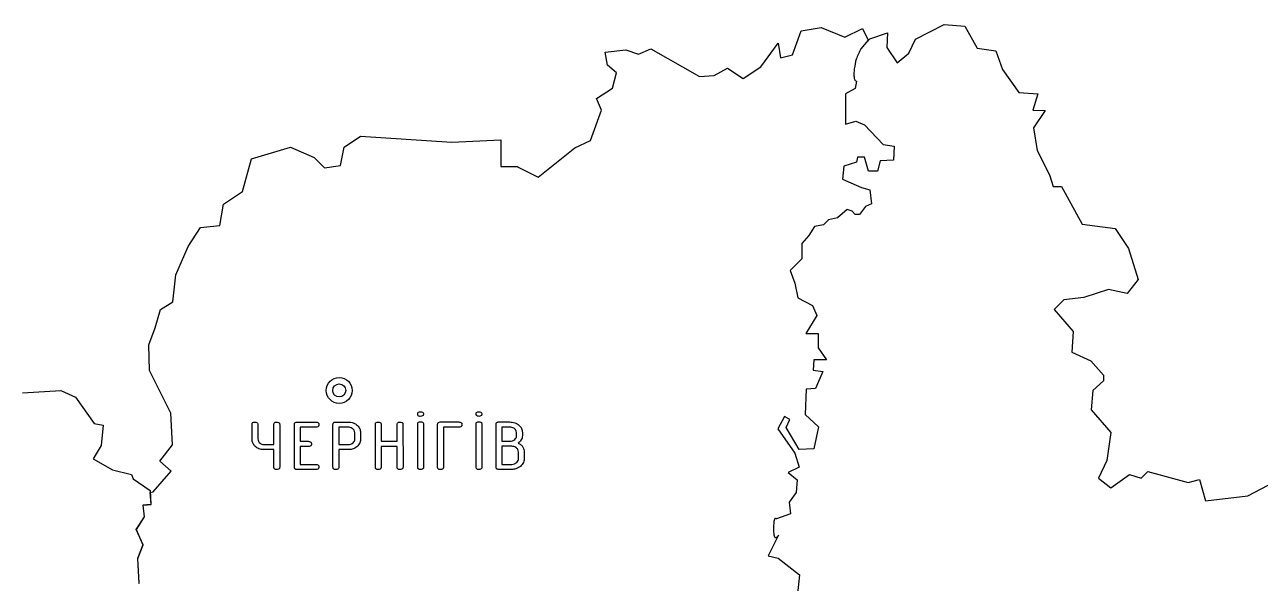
# Model space of a CAD drawing. Header units: millimetres. Extents: x 13 to 580, y 5 to 382.
# Drawn here: x 265.7 to 408.8, y 317.4 to 382.1 of the extents above; entities that cross this region are included whole.
import ezdxf

# ---------------------------------------------------------------- set-up
doc = ezdxf.new("R2010")
doc.units = ezdxf.units.MM

msp = doc.modelspace()

# ---------------------------------------------------------------- linework, layer by layer
at = {"color": 7, "linetype": 'Continuous', "lineweight": 25}
for p, q in [((368.84, 380.4), (372.18, 382.09)), ((372.18, 382.09), (374.58, 381.92)), ((354.6, 378.6), (355.63, 381.39)), ((355.63, 381.39), (357.94, 381.75)), ((357.94, 381.75), (360.66, 380.65)), ((360.66, 380.65), (362.71, 381.66)), ((362.71, 381.66), (363.39, 380.3)), ((363.55, 380.46), (365.6, 381.14)), ((365.6, 381.14), (365.53, 379.45)), ((374.58, 381.92), (376.01, 379.36)), ((332.92, 378.92), (335.32, 379.18)), ((335.32, 379.18), (336.78, 378.66)), ((336.78, 378.66), (338.21, 379.28)), ((338.21, 379.28), (343.86, 376.1)), ((350.93, 377.21), (352.97, 379.96)), ((352.97, 379.96), (353.23, 378.24)), ((362.54, 379.29), (363.55, 380.46)), ((363.39, 380.3), (362.54, 379.29)), ((365.53, 379.45), (366.73, 377.67)), ((368.09, 378.77), (368.84, 380.4)), ((376.01, 379.36), (378.15, 379.04)), ((333.18, 377.39), (332.92, 378.92)), ((353.23, 378.24), (354.6, 378.6)), ((366.73, 377.67), (368.09, 378.77)), ((378.15, 379.04), (378.93, 376.9)), ((334.22, 376.51), (333.18, 377.39)), ((333.77, 374.73), (334.22, 376.51)), ((345.55, 376.2), (347.1, 377.04)), ((347.1, 377.04), (348.89, 375.84)), ((348.89, 375.84), (350.93, 377.21)), ((378.93, 376.9), (380.82, 374.24)), ((343.86, 376.1), (345.55, 376.2)), ((362.03, 375.53), (361.87, 374.68)), ((331.92, 373.53), (333.77, 374.73)), ((332.5, 372.17), (331.92, 373.53)), ((361.87, 374.68), (360.76, 374.06)), ((360.76, 374.06), (360.77, 370.56)), ((380.82, 374.24), (383.02, 374.08)), ((383.02, 374.08), (382.44, 372.19)), ((331.24, 368.66), (332.5, 372.17)), ((382.44, 372.19), (383.87, 372.13)), ((383.87, 372.13), (382.51, 370.15)), ((360.77, 370.56), (361.93, 370.92)), ((361.93, 370.92), (362.97, 370.5)), ((302.72, 367.9), (304.6, 369.16)), ((304.6, 369.16), (315.18, 368.49)), ((362.97, 370.5), (365.12, 368.19)), ((382.51, 370.15), (382.93, 367.52)), ((291.98, 366.53), (296.49, 367.89)), ((296.49, 367.89), (299.22, 366.7)), ((302.3, 365.76), (302.72, 367.9)), ((315.18, 368.49), (320.83, 368.75)), ((320.83, 368.75), (320.83, 365.67)), ((325.18, 364.41), (329.42, 367.82)), ((329.42, 367.82), (331.24, 368.66)), ((365.12, 368.19), (366.38, 368)), ((366.38, 368), (366.29, 366.38)), ((290.94, 362.76), (291.98, 366.53)), ((299.22, 366.7), (300.42, 365.5)), ((362.13, 366.73), (362.03, 366.15)), ((362.97, 366.73), (362.13, 366.73)), ((363.4, 365.11), (362.97, 366.73)), ((364.76, 366.31), (364.44, 365.11)), ((366.29, 366.38), (364.76, 366.31)), ((382.93, 367.52), (384.39, 364.7)), ((300.42, 365.5), (302.3, 365.76)), ((320.83, 365.67), (322.77, 365.67)), ((322.77, 365.67), (322.77, 365.61)), ((322.77, 365.61), (325.18, 364.41)), ((360.57, 365.69), (360.41, 364.17)), ((362.03, 366.15), (360.57, 365.69)), ((364.44, 365.11), (363.4, 365.11)), ((360.41, 364.17), (361.35, 363.75)), ((361.35, 363.75), (362.62, 363.23)), ((384.39, 364.7), (384.81, 363.34)), ((288.74, 361.3), (290.94, 362.76)), ((362.62, 363.23), (363.56, 362.97)), ((363.56, 362.97), (363.76, 361.35)), ((384.81, 363.34), (385.75, 363.34)), ((385.75, 363.34), (388.16, 358.99)), ((288.32, 358.84), (288.74, 361.3)), ((360.93, 360.66), (359.83, 359.72)), ((361.52, 360.5), (360.93, 360.66)), ((363.08, 361.02), (362.39, 360.08)), ((363.76, 361.35), (363.08, 361.02)), ((358.79, 359.46), (358.21, 358.88)), ((359.83, 359.72), (358.79, 359.46)), ((361.88, 360.08), (361.52, 360.5)), ((362.39, 360.08), (361.88, 360.08)), ((284.65, 356.37), (286.08, 358.58)), ((286.08, 358.58), (288.32, 358.84)), ((356.49, 357.68), (355.71, 356.73)), ((357.17, 358.71), (356.49, 357.68)), ((358.21, 358.88), (357.17, 358.71)), ((388.16, 358.99), (391.99, 358.48)), ((391.99, 358.48), (393.51, 356.17)), ((283.23, 353.12), (284.65, 356.37)), ((355.71, 356.73), (355.71, 354.95)), ((355.71, 354.95), (354.35, 353.59)), ((393.51, 356.17), (394.65, 352.57)), ((354.35, 353.59), (354.87, 352.13)), ((282.87, 349.98), (283.23, 353.12)), ((354.87, 352.13), (355.23, 350.44)), ((394.65, 352.57), (393.35, 350.95)), ((391.21, 351.4), (388.33, 350.46)), ((393.35, 350.95), (391.21, 351.4)), ((280.83, 346.96), (281.45, 349.1)), ((281.45, 349.1), (282.87, 349.98)), ((355.23, 350.44), (356.92, 349.56)), ((356.92, 349.56), (357.44, 348.4)), ((386.02, 350.2), (384.92, 349.09)), ((384.92, 349.09), (387.13, 346.53)), ((388.33, 350.46), (386.02, 350.2)), ((357.44, 348.4), (356.17, 346.32)), ((280.09, 345.01), (280.83, 346.96)), ((356.17, 346.32), (357.6, 346.32)), ((357.6, 346.32), (357.6, 344.63)), ((387.13, 346.53), (386.97, 344.13)), ((280.15, 342.02), (280.09, 345.01)), ((357.6, 344.63), (358.54, 343.27)), ((386.97, 344.13), (389.17, 343.13)), ((282.65, 337.06), (280.15, 342.02)), ((357.08, 343.27), (357.02, 342.07)), ((357.02, 342.07), (358.12, 341.91)), ((358.54, 343.27), (357.08, 343.27)), ((389.17, 343.13), (390.63, 341.5)), ((358.12, 341.91), (357.28, 339.93)), ((390.63, 340.82), (389.37, 339.69)), ((390.63, 341.5), (390.63, 340.82)), ((265.47, 339.45), (269.92, 339.72)), ((269.92, 339.72), (271.6, 338.94)), ((356.18, 339.86), (356.08, 336.94)), ((357.28, 339.93), (356.18, 339.86)), ((389.37, 339.69), (389.18, 337.48)), ((271.6, 338.94), (273.75, 335.89)), ((282.82, 333.4), (282.65, 337.06)), ((353.68, 336.68), (352.93, 335.25)), ((354.3, 336.36), (353.68, 336.68)), ((353.88, 335.42), (354.3, 336.36)), ((356.08, 336.94), (357.61, 335.48)), ((389.18, 337.48), (391.48, 334.82)), ((273.75, 335.89), (274.79, 335.7)), ((274.79, 335.7), (274.59, 333.33)), ((292.05, 334.06), (292.05, 335.78)), ((292.72, 335.78), (292.72, 334.11)), ((294.57, 333.44), (294.57, 335.78)), ((295.24, 335.78), (295.25, 330.81)), ((296.95, 330.81), (296.95, 335.78)), ((297.25, 336.05), (299.42, 336.05)), ((299.42, 335.45), (297.62, 335.45)), ((297.62, 335.45), (297.62, 333.82)), ((301.41, 330.81), (301.41, 335.78)), ((301.7, 336.05), (303.18, 336.05)), ((302.08, 335.45), (302.08, 333.45)), ((303.18, 335.45), (302.08, 335.45)), ((303.94, 334.09), (303.94, 334.81)), ((304.61, 334.83), (304.61, 334.07)), ((306.32, 330.82), (306.32, 335.78)), ((306.99, 335.79), (306.99, 333.82)), ((308.84, 333.82), (308.84, 335.79)), ((309.51, 335.79), (309.52, 330.82)), ((311.23, 330.82), (311.22, 335.82)), ((311.89, 335.82), (311.89, 330.82)), ((313.53, 330.82), (313.53, 335.79)), ((313.82, 336.06), (315.99, 336.06)), ((315.99, 335.46), (314.2, 335.46)), ((314.2, 335.46), (314.2, 330.82)), ((317.99, 330.82), (317.99, 335.83)), ((318.65, 335.83), (318.66, 330.83)), ((320.29, 330.83), (320.29, 335.79)), ((320.58, 336.06), (321.89, 336.06)), ((321.88, 335.47), (320.96, 335.46)), ((320.96, 335.46), (320.96, 333.83)), ((322.67, 334.47), (322.67, 334.83)), ((323.34, 334.86), (323.34, 334.49)), ((352.93, 335.25), (354.88, 332.43)), ((355.4, 332.85), (353.88, 335.42)), ((357.61, 335.48), (357.09, 332.95)), ((391.48, 334.82), (391, 331.58)), ((274.59, 333.33), (273.65, 331.77)), ((281.36, 331.51), (282.82, 333.4)), ((293.4, 333.44), (294.57, 333.44)), ((297.62, 333.82), (298.55, 333.82)), ((302.08, 333.45), (303.18, 333.45)), ((306.99, 333.82), (308.84, 333.82)), ((320.96, 333.83), (321.88, 333.83)), ((294.58, 332.85), (293.38, 332.85)), ((294.58, 330.81), (294.58, 332.85)), ((297.62, 333.22), (297.62, 331.14)), ((298.55, 333.22), (297.62, 333.22)), ((303.19, 332.85), (302.08, 332.85)), ((302.08, 332.85), (302.08, 330.81)), ((306.99, 333.23), (306.99, 330.82)), ((308.85, 333.23), (306.99, 333.23)), ((308.85, 330.82), (308.85, 333.23)), ((320.96, 333.24), (320.96, 331.15)), ((322.1, 333.24), (320.96, 333.24)), ((322.89, 331.83), (322.89, 332.57)), ((323.56, 332.58), (323.56, 331.8)), ((354.88, 332.43), (355.4, 330.81)), ((357.09, 332.95), (355.4, 332.85)), ((273.65, 331.77), (275.89, 330.51)), ((275.89, 330.51), (278.1, 329.99)), ((282.66, 330.35), (281.36, 331.51)), ((299.42, 330.55), (297.25, 330.55)), ((297.62, 331.14), (299.42, 331.14)), ((322.11, 330.56), (320.58, 330.56)), ((320.96, 331.15), (322.1, 331.15)), ((355.4, 330.81), (354.11, 330.19)), ((391, 331.58), (390.06, 329.53)), ((278.1, 329.99), (278.26, 329.47)), ((278.26, 329.47), (280.24, 328.11)), ((280.58, 327.98), (282.66, 330.35)), ((354.11, 330.19), (355.14, 329.35)), ((355.14, 329.35), (355.05, 327.89)), ((390.06, 329.53), (391.49, 328.43)), ((391.49, 328.43), (393.63, 329.99)), ((393.63, 329.99), (394.99, 329.53)), ((394.99, 329.53), (395.77, 330.31)), ((395.77, 330.31), (400.44, 329.05)), ((400.44, 329.05), (401.74, 329.38)), ((401.74, 329.38), (402.42, 326.91)), ((407.35, 327.5), (412.15, 330.06)), ((280.24, 328.11), (280.34, 326.49)), ((280.26, 327.88), (280.58, 327.98)), ((280.36, 326.48), (280.26, 327.88)), ((355.05, 327.89), (354.21, 326.78)), ((280.34, 326.49), (279.4, 326.42)), ((279.4, 326.42), (279.56, 325.06)), ((279.42, 326.42), (280.36, 326.48)), ((279.58, 325.05), (279.42, 326.42)), ((354.21, 326.78), (354.37, 325.42)), ((402.42, 326.91), (407.35, 327.5)), ((279.56, 325.06), (278.62, 323.6)), ((278.64, 323.59), (279.58, 325.05)), ((354.37, 325.42), (352.75, 324.84)), ((278.62, 323.6), (279.4, 321.81)), ((279.42, 321.81), (278.64, 323.59)), ((353.01, 322.96), (351.81, 320.55)), ((279.4, 321.81), (278.79, 320.26)), ((278.8, 320.25), (279.42, 321.81)), ((351.81, 320.55), (352.94, 320.29)), ((278.79, 320.26), (278.95, 317.37)), ((278.97, 317.36), (278.8, 320.25)), ((352.94, 320.29), (355.41, 318.35)), ((355.41, 318.35), (355.15, 315.79)), ((278.95, 317.37), (278.97, 317.37))]:
    msp.add_line(p, q, dxfattribs=at)
for radius in [1.5, 0.75]:
    msp.add_circle((302.13, 339.71), radius, dxfattribs=at)
for points, knots in [([(362.54, 379.29), (362.34, 378.9), (361.95, 378.18), (361.83, 377.36), (361.77, 376.98)], [0, 0, 0, 0, 0.5338169, 1, 1, 1, 1]), ([(361.77, 376.98), (361.75, 376.78), (361.71, 376.44), (361.73, 376.03), (361.79, 375.78), (361.84, 375.66), (361.92, 375.56), (362, 375.54), (362.03, 375.53)], [0, 0, 0, 0, 0.383672, 0.666314, 0.772974, 0.85994, 0.932631, 1, 1, 1, 1]), ([(311.22, 336.98), (311.22, 337.02), (311.23, 337.11), (311.34, 337.23), (311.45, 337.24), (311.52, 337.24)], [0, 0, 0, 0, 0.281541, 0.560316, 1, 1, 1, 1]), ([(311.52, 336.71), (311.48, 336.71), (311.39, 336.71), (311.28, 336.77), (311.23, 336.88), (311.22, 336.94), (311.22, 336.98)], [0, 0, 0, 0, 0.280882, 0.559329, 0.779251, 1, 1, 1, 1]), ([(311.52, 337.24), (311.61, 337.24), (311.72, 337.23), (311.83, 337.16), (311.88, 337.09), (311.89, 337.02), (311.89, 336.98)], [0, 0, 0, 0, 0.4988626, 0.6246868, 0.750258, 1, 1, 1, 1]), ([(311.89, 336.98), (311.89, 336.93), (311.88, 336.87), (311.83, 336.8), (311.72, 336.72), (311.61, 336.71), (311.52, 336.71)], [0, 0, 0, 0, 0.249779, 0.375464, 0.501138, 1, 1, 1, 1]), ([(317.98, 336.98), (317.99, 337.02), (317.99, 337.11), (318.1, 337.24), (318.21, 337.24), (318.28, 337.25)], [0, 0, 0, 0, 0.281541, 0.560316, 1, 1, 1, 1]), ([(318.28, 336.71), (318.24, 336.71), (318.15, 336.72), (318.04, 336.78), (317.99, 336.88), (317.99, 336.95), (317.98, 336.98)], [0, 0, 0, 0, 0.280882, 0.559329, 0.779251, 1, 1, 1, 1]), ([(318.28, 337.25), (318.37, 337.24), (318.48, 337.24), (318.59, 337.16), (318.64, 337.09), (318.65, 337.03), (318.65, 336.98)], [0, 0, 0, 0, 0.498863, 0.624687, 0.750258, 1, 1, 1, 1]), ([(318.65, 336.98), (318.65, 336.94), (318.64, 336.87), (318.59, 336.8), (318.48, 336.72), (318.37, 336.72), (318.28, 336.71)], [0, 0, 0, 0, 0.249779, 0.375464, 0.501138, 1, 1, 1, 1]), ([(292.05, 335.78), (292.05, 335.82), (292.05, 335.91), (292.16, 336.03), (292.27, 336.04), (292.34, 336.04)], [0, 0, 0, 0, 0.281484, 0.560391, 1, 1, 1, 1]), ([(292.34, 336.04), (292.43, 336.04), (292.54, 336.03), (292.65, 335.96), (292.7, 335.89), (292.71, 335.83), (292.72, 335.78)], [0, 0, 0, 0, 0.49893, 0.62494, 0.750394, 1, 1, 1, 1]), ([(294.57, 335.78), (294.58, 335.83), (294.58, 335.91), (294.67, 336.01), (294.77, 336.04), (294.84, 336.04), (294.87, 336.04)], [0, 0, 0, 0, 0.2802791, 0.5581575, 0.778952, 1, 1, 1, 1]), ([(294.87, 336.04), (294.96, 336.04), (295.07, 336.03), (295.18, 335.96), (295.23, 335.89), (295.24, 335.82), (295.24, 335.78)], [0, 0, 0, 0, 0.498863, 0.624687, 0.750258, 1, 1, 1, 1]), ([(296.95, 335.78), (296.95, 335.82), (296.96, 335.91), (297.07, 336.03), (297.18, 336.04), (297.25, 336.05)], [0, 0, 0, 0, 0.2815406, 0.5603162, 1, 1, 1, 1]), ([(299.42, 336.05), (299.47, 336.04), (299.57, 336.04), (299.7, 335.98), (299.77, 335.87), (299.78, 335.79), (299.78, 335.75)], [0, 0, 0, 0, 0.280965, 0.560202, 0.779619, 1, 1, 1, 1]), ([(299.78, 335.75), (299.78, 335.72), (299.77, 335.65), (299.73, 335.56), (299.61, 335.46), (299.5, 335.46), (299.42, 335.45)], [0, 0, 0, 0, 0.187366, 0.374435, 0.561205, 1, 1, 1, 1]), ([(301.41, 335.78), (301.41, 335.82), (301.42, 335.91), (301.5, 336.01), (301.6, 336.04), (301.67, 336.05), (301.7, 336.05)], [0, 0, 0, 0, 0.280463, 0.558585, 0.778836, 1, 1, 1, 1]), ([(303.18, 336.05), (303.38, 336.03), (303.77, 336), (304.23, 335.69), (304.55, 335.29), (304.59, 334.99), (304.61, 334.83)], [0, 0, 0, 0, 0.280278, 0.560147, 0.780349, 1, 1, 1, 1]), ([(303.94, 334.81), (303.92, 334.91), (303.89, 335.12), (303.66, 335.32), (303.42, 335.44), (303.26, 335.45), (303.18, 335.45)], [0, 0, 0, 0, 0.278343, 0.558488, 0.779214, 1, 1, 1, 1]), ([(306.32, 335.78), (306.32, 335.83), (306.33, 335.91), (306.43, 336.04), (306.54, 336.05), (306.61, 336.05)], [0, 0, 0, 0, 0.281541, 0.560316, 1, 1, 1, 1]), ([(306.61, 336.05), (306.7, 336.05), (306.81, 336.04), (306.92, 335.97), (306.97, 335.9), (306.98, 335.83), (306.99, 335.79)], [0, 0, 0, 0, 0.49893, 0.62494, 0.750394, 1, 1, 1, 1]), ([(308.84, 335.79), (308.85, 335.84), (308.85, 335.92), (308.94, 336.01), (309.04, 336.05), (309.11, 336.05), (309.14, 336.05)], [0, 0, 0, 0, 0.280279, 0.558158, 0.778952, 1, 1, 1, 1]), ([(309.14, 336.05), (309.23, 336.05), (309.34, 336.04), (309.45, 335.97), (309.5, 335.9), (309.51, 335.83), (309.51, 335.79)], [0, 0, 0, 0, 0.498863, 0.624687, 0.750258, 1, 1, 1, 1]), ([(311.22, 335.82), (311.22, 335.86), (311.23, 335.95), (311.34, 336.08), (311.45, 336.08), (311.52, 336.09)], [0, 0, 0, 0, 0.281448, 0.560417, 1, 1, 1, 1]), ([(311.52, 336.09), (311.61, 336.08), (311.72, 336.08), (311.83, 336), (311.88, 335.93), (311.89, 335.87), (311.89, 335.82)], [0, 0, 0, 0, 0.498897, 0.624506, 0.750276, 1, 1, 1, 1]), ([(313.53, 335.79), (313.53, 335.83), (313.53, 335.92), (313.64, 336.04), (313.75, 336.05), (313.82, 336.06)], [0, 0, 0, 0, 0.2815406, 0.5603162, 1, 1, 1, 1]), ([(315.99, 336.06), (316.04, 336.05), (316.14, 336.05), (316.27, 335.99), (316.35, 335.88), (316.35, 335.8), (316.35, 335.76)], [0, 0, 0, 0, 0.280965, 0.560202, 0.779619, 1, 1, 1, 1]), ([(316.35, 335.76), (316.35, 335.73), (316.35, 335.66), (316.3, 335.57), (316.18, 335.47), (316.07, 335.47), (315.99, 335.46)], [0, 0, 0, 0, 0.187366, 0.374435, 0.561205, 1, 1, 1, 1]), ([(317.99, 335.83), (317.99, 335.87), (317.99, 335.95), (318.1, 336.08), (318.21, 336.09), (318.28, 336.09)], [0, 0, 0, 0, 0.2814482, 0.5604169, 1, 1, 1, 1]), ([(318.28, 336.09), (318.37, 336.09), (318.48, 336.08), (318.59, 336.01), (318.64, 335.94), (318.65, 335.87), (318.65, 335.83)], [0, 0, 0, 0, 0.498897, 0.624506, 0.750276, 1, 1, 1, 1]), ([(320.29, 335.79), (320.29, 335.84), (320.3, 335.92), (320.38, 336.02), (320.48, 336.05), (320.55, 336.06), (320.58, 336.06)], [0, 0, 0, 0, 0.280606, 0.558146, 0.778584, 1, 1, 1, 1]), ([(322.67, 334.83), (322.65, 334.93), (322.61, 335.14), (322.38, 335.34), (322.13, 335.45), (321.97, 335.46), (321.88, 335.47)], [0, 0, 0, 0, 0.278087, 0.558241, 0.779052, 1, 1, 1, 1]), ([(321.89, 336.06), (322.08, 336.04), (322.47, 336.01), (322.94, 335.71), (323.28, 335.32), (323.32, 335.01), (323.34, 334.86)], [0, 0, 0, 0, 0.280342, 0.560224, 0.780442, 1, 1, 1, 1]), ([(293.38, 332.85), (293.2, 332.87), (292.82, 332.9), (292.38, 333.22), (292.09, 333.62), (292.06, 333.91), (292.05, 334.06)], [0, 0, 0, 0, 0.28004, 0.559927, 0.780023, 1, 1, 1, 1]), ([(292.72, 334.11), (292.73, 334.01), (292.75, 333.81), (292.94, 333.59), (293.16, 333.46), (293.32, 333.45), (293.4, 333.44)], [0, 0, 0, 0, 0.279614, 0.559193, 0.779637, 1, 1, 1, 1]), ([(298.55, 333.82), (298.6, 333.81), (298.7, 333.81), (298.84, 333.75), (298.91, 333.64), (298.92, 333.56), (298.92, 333.52)], [0, 0, 0, 0, 0.280965, 0.560202, 0.779619, 1, 1, 1, 1]), ([(298.92, 333.52), (298.92, 333.49), (298.91, 333.42), (298.87, 333.33), (298.75, 333.23), (298.63, 333.23), (298.55, 333.22)], [0, 0, 0, 0, 0.187366, 0.374435, 0.561205, 1, 1, 1, 1]), ([(303.18, 333.45), (303.28, 333.46), (303.49, 333.48), (303.74, 333.63), (303.91, 333.84), (303.93, 334.01), (303.94, 334.09)], [0, 0, 0, 0, 0.280207, 0.560119, 0.780262, 1, 1, 1, 1]), ([(304.61, 334.07), (304.58, 333.87), (304.51, 333.49), (304.1, 333.1), (303.65, 332.88), (303.35, 332.86), (303.19, 332.85)], [0, 0, 0, 0, 0.27836, 0.558392, 0.779067, 1, 1, 1, 1]), ([(321.88, 333.83), (321.99, 333.84), (322.2, 333.86), (322.45, 334.02), (322.63, 334.22), (322.66, 334.39), (322.67, 334.47)], [0, 0, 0, 0, 0.280325, 0.560349, 0.780493, 1, 1, 1, 1]), ([(323.34, 334.49), (323.33, 334.39), (323.32, 334.2), (323.17, 333.87), (322.97, 333.71), (322.85, 333.62)], [0, 0, 0, 0, 0.280572, 0.560854, 1, 1, 1, 1]), ([(322.85, 333.62), (322.96, 333.56), (323.18, 333.44), (323.47, 333.09), (323.53, 332.77), (323.56, 332.58)], [0, 0, 0, 0, 0.2807535, 0.5620212, 1, 1, 1, 1]), ([(322.89, 332.57), (322.87, 332.68), (322.84, 332.89), (322.61, 333.1), (322.36, 333.22), (322.19, 333.23), (322.1, 333.24)], [0, 0, 0, 0, 0.2784184, 0.5583147, 0.7790236, 1, 1, 1, 1]), ([(294.87, 330.54), (294.83, 330.55), (294.75, 330.55), (294.64, 330.61), (294.58, 330.71), (294.58, 330.78), (294.58, 330.81)], [0, 0, 0, 0, 0.281031, 0.559677, 0.779386, 1, 1, 1, 1]), ([(295.25, 330.81), (295.24, 330.77), (295.23, 330.7), (295.18, 330.63), (295.07, 330.55), (294.96, 330.55), (294.87, 330.54)], [0, 0, 0, 0, 0.249742, 0.375313, 0.501137, 1, 1, 1, 1]), ([(297.25, 330.55), (297.21, 330.55), (297.12, 330.55), (297.01, 330.61), (296.96, 330.71), (296.96, 330.78), (296.95, 330.81)], [0, 0, 0, 0, 0.281031, 0.559677, 0.779386, 1, 1, 1, 1]), ([(299.42, 331.14), (299.47, 331.14), (299.57, 331.13), (299.7, 331.08), (299.78, 330.96), (299.78, 330.88), (299.78, 330.84)], [0, 0, 0, 0, 0.280965, 0.560202, 0.779619, 1, 1, 1, 1]), ([(299.78, 330.84), (299.78, 330.81), (299.78, 330.74), (299.73, 330.65), (299.61, 330.56), (299.5, 330.55), (299.42, 330.55)], [0, 0, 0, 0, 0.187366, 0.374435, 0.561205, 1, 1, 1, 1]), ([(301.71, 330.55), (301.67, 330.55), (301.58, 330.55), (301.47, 330.61), (301.42, 330.71), (301.42, 330.78), (301.41, 330.81)], [0, 0, 0, 0, 0.281031, 0.559677, 0.779386, 1, 1, 1, 1]), ([(302.08, 330.81), (302.08, 330.77), (302.07, 330.7), (302.02, 330.63), (301.91, 330.56), (301.8, 330.55), (301.71, 330.55)], [0, 0, 0, 0, 0.249742, 0.375313, 0.501137, 1, 1, 1, 1]), ([(306.62, 330.55), (306.57, 330.55), (306.49, 330.56), (306.38, 330.62), (306.33, 330.72), (306.32, 330.78), (306.32, 330.82)], [0, 0, 0, 0, 0.281031, 0.559677, 0.779386, 1, 1, 1, 1]), ([(306.99, 330.82), (306.98, 330.77), (306.98, 330.71), (306.92, 330.64), (306.82, 330.56), (306.71, 330.56), (306.62, 330.55)], [0, 0, 0, 0, 0.249742, 0.375313, 0.501137, 1, 1, 1, 1]), ([(309.14, 330.55), (309.1, 330.55), (309.02, 330.56), (308.91, 330.62), (308.85, 330.72), (308.85, 330.78), (308.85, 330.82)], [0, 0, 0, 0, 0.281031, 0.559677, 0.779386, 1, 1, 1, 1]), ([(309.52, 330.82), (309.51, 330.77), (309.5, 330.71), (309.45, 330.64), (309.34, 330.56), (309.23, 330.56), (309.14, 330.55)], [0, 0, 0, 0, 0.249742, 0.375313, 0.501137, 1, 1, 1, 1]), ([(311.52, 330.55), (311.48, 330.56), (311.39, 330.56), (311.28, 330.62), (311.23, 330.72), (311.23, 330.79), (311.23, 330.82)], [0, 0, 0, 0, 0.2810822, 0.5595892, 0.7792287, 1, 1, 1, 1]), ([(311.89, 330.82), (311.89, 330.79), (311.89, 330.72), (311.83, 330.64), (311.71, 330.56), (311.6, 330.56), (311.52, 330.55)], [0, 0, 0, 0, 0.187044, 0.373356, 0.560359, 1, 1, 1, 1]), ([(313.83, 330.56), (313.78, 330.56), (313.7, 330.56), (313.59, 330.62), (313.53, 330.72), (313.53, 330.79), (313.53, 330.82)], [0, 0, 0, 0, 0.281031, 0.559677, 0.779386, 1, 1, 1, 1]), ([(314.2, 330.82), (314.19, 330.77), (314.19, 330.71), (314.13, 330.64), (314.03, 330.57), (313.91, 330.56), (313.83, 330.56)], [0, 0, 0, 0, 0.249711, 0.375218, 0.501119, 1, 1, 1, 1]), ([(318.29, 330.56), (318.24, 330.56), (318.16, 330.56), (318.05, 330.62), (317.99, 330.72), (317.99, 330.79), (317.99, 330.82)], [0, 0, 0, 0, 0.281082, 0.559589, 0.779229, 1, 1, 1, 1]), ([(318.66, 330.83), (318.66, 330.79), (318.65, 330.73), (318.6, 330.64), (318.47, 330.57), (318.36, 330.56), (318.29, 330.56)], [0, 0, 0, 0, 0.187044, 0.373356, 0.560359, 1, 1, 1, 1]), ([(320.58, 330.56), (320.54, 330.56), (320.46, 330.56), (320.35, 330.63), (320.3, 330.73), (320.29, 330.79), (320.29, 330.83)], [0, 0, 0, 0, 0.281038, 0.559791, 0.779425, 1, 1, 1, 1]), ([(322.1, 331.15), (322.21, 331.16), (322.43, 331.18), (322.68, 331.35), (322.86, 331.57), (322.88, 331.74), (322.89, 331.83)], [0, 0, 0, 0, 0.280286, 0.560169, 0.780239, 1, 1, 1, 1]), ([(323.56, 331.8), (323.52, 331.6), (323.45, 331.21), (323.03, 330.83), (322.57, 330.6), (322.26, 330.57), (322.11, 330.56)], [0, 0, 0, 0, 0.278087, 0.558547, 0.779187, 1, 1, 1, 1]), ([(352.75, 324.84), (352.73, 324.85), (352.71, 324.87), (352.67, 324.89), (352.64, 324.9), (352.6, 324.88), (352.57, 324.85), (352.54, 324.81), (352.5, 324.69), (352.43, 324.3), (352.42, 323.93), (352.42, 323.64)], [0, 0, 0, 0, 0.035736, 0.064385, 0.088289, 0.111294, 0.141149, 0.179213, 0.227505, 0.386458, 1, 1, 1, 1]), ([(352.42, 323.64), (352.43, 323.41), (352.43, 323.11), (352.51, 322.8), (352.57, 322.7), (352.6, 322.67), (352.64, 322.66), (352.68, 322.65), (352.71, 322.66), (352.79, 322.7), (352.89, 322.79), (352.96, 322.9), (353.01, 322.96)], [0, 0, 0, 0, 0.4381893, 0.5828667, 0.622842, 0.6558351, 0.6783826, 0.7010465, 0.7258794, 0.7544703, 0.8556416, 1, 1, 1, 1])]:
    msp.add_open_spline(points, degree=3, knots=knots, dxfattribs=at)

doc.saveas('drawing.dxf')
